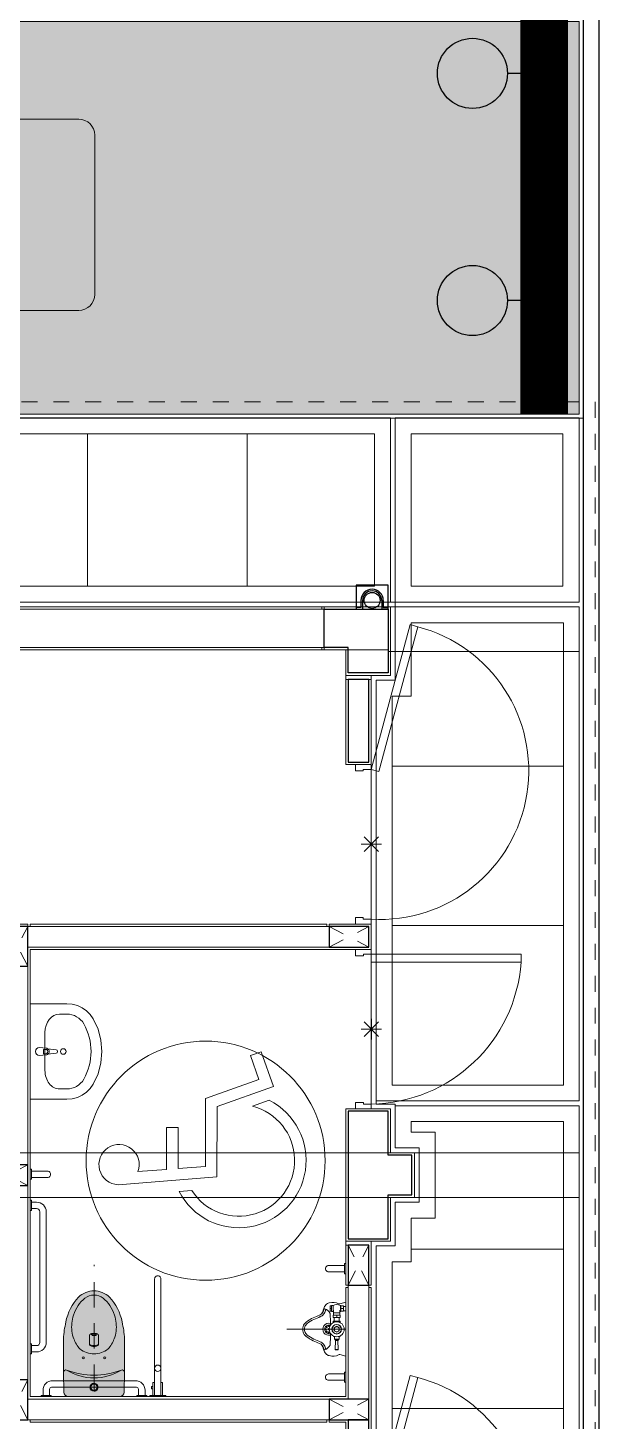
# Model space of a CAD drawing. Header units: metres. Extents: x 349703 to 349913, y 9282546 to 9282694.
# Drawn here: x 349741.42 to 349745.07, y 9282622.37 to 9282631.11 of the extents above; entities that cross this region are included whole.
import ezdxf

# ---------------------------------------------------------------- set-up
doc = ezdxf.new("R2010")
doc.units = ezdxf.units.M
doc.header["$LTSCALE"] = 0.25
doc.linetypes.add('01 nivel$0$HIDDEN2', pattern=[0.1875, 0.125, -0.0625])
doc.linetypes.add('DASHED2', pattern=[0.762, 0.635, -0.127])
for name, color, linetype, lineweight in [('0_PROYECCIONES 1', 1, 'DASHED2', 0), ('AREA-VERDE', 3, 'CONTINUOUS', 9), ('ARQ-FONDO', 253, 'CONTINUOUS', 9), ('COTAS', 94, 'CONTINUOUS', 18), ('CUNETAS-RED', 5, 'CONTINUOUS', 18), ('LLORAD-SIMB', 1, 'CONTINUOUS', 25), ('LLORAD-TRAMO', 1, 'CONTINUOUS', 70), ('TRAZO', 2, 'Continuous', 13)]:
    doc.layers.add(name, color=color, linetype=linetype, lineweight=lineweight)

# ---------------------------------------------------------------- blocks, each defined once
blk = doc.blocks.new('JUNTA 2.5CM.')
at = {"layer": 'ARQ-FONDO', "linetype": 'DASHED2', "ltscale": 0.1}
blk.add_lwpolyline([(374465.9966, 9249054.0961), (374466.0216, 9249054.0961), (374466.0216, 9249054.2561), (374465.9966, 9249054.2561)], close=True, dxfattribs=at)
blk = doc.blocks.new('SCL_COL REC_CA - SCL_COL REC_CA f_c_175kg_cm²_CN-1_0_13x0_25-4199369-2_N_T_N _0_00')
at = {"layer": 'ARQ-FONDO', "linetype": 'DASHED2', "ltscale": 0.1}
for p, q in [((0.065, -0.125), (-0.065, 0.125)), ((-0.065, -0.125), (0.065, 0.125))]:
    blk.add_line(p, q, dxfattribs=at)
at = {"layer": 'ARQ-FONDO', "lineweight": 30, "ltscale": 0.1}
blk.add_lwpolyline([(-0.065, 0.125), (-0.065, -0.125), (0.065, -0.125), (0.065, 0.125)], close=True, dxfattribs=at)
blk = doc.blocks.new('estructuras modulo baño')
at = {"layer": 'ARQ-FONDO'}
for p, q in [((374680.4222, 9249049.253), (374680.6622, 9249049.253)), ((374680.4222, 9249042.053), (374680.6622, 9249042.053))]:
    blk.add_line(p, q, dxfattribs=at)
at = {"layer": 'ARQ-FONDO', "lineweight": 30}
for points in [[(374683.5722, 9249049.403), (374684.3722, 9249049.403), (374684.3722, 9249049.653), (374684.0972, 9249049.653), (374684.0972, 9249049.803), (374683.8472, 9249049.803), (374683.8472, 9249049.653), (374683.5722, 9249049.653)], [(374680.4222, 9249049.653), (374680.8222, 9249049.653), (374680.8222, 9249049.403), (374680.6622, 9249049.403), (374680.6622, 9249049.253), (374680.4222, 9249049.253)], [(374687.5222, 9249049.653), (374687.1222, 9249049.653), (374687.1222, 9249049.403), (374687.2822, 9249049.403), (374687.2822, 9249049.253), (374687.5222, 9249049.253)], [(374680.6622, 9249045.853), (374680.4222, 9249045.853), (374680.4222, 9249045.453), (374680.6622, 9249045.453)], [(374687.5222, 9249045.853), (374687.2822, 9249045.853), (374687.2822, 9249045.453), (374687.5222, 9249045.453)], [(374680.4222, 9249041.653), (374680.8222, 9249041.653), (374680.8222, 9249041.903), (374680.6622, 9249041.903), (374680.6622, 9249042.053), (374680.4222, 9249042.053)], [(374687.5222, 9249041.653), (374687.1222, 9249041.653), (374687.1222, 9249041.903), (374687.2822, 9249041.903), (374687.2822, 9249042.053), (374687.5222, 9249042.053)], [(374683.5722, 9249041.903), (374683.5722, 9249041.653), (374683.8472, 9249041.653), (374683.8472, 9249041.503), (374684.0972, 9249041.503), (374684.0972, 9249041.653), (374684.3722, 9249041.653), (374684.3722, 9249041.903)], [(374687.0822, 9249041.773), (374687.0822, 9249041.903), (374686.5622, 9249041.903), (374686.5622, 9249041.773)]]:
    blk.add_lwpolyline(points, close=True, dxfattribs=at)
blk.add_lwpolyline([(374682.4372, 9249041.903), (374681.8522, 9249041.903), (374681.8522, 9249041.773), (374682.4372, 9249041.773), (374682.4372, 9249041.903)], dxfattribs=at)
at = {"layer": 'ARQ-FONDO'}
for p, rotation in [((374680.9872, 9249049.468), 89.99999999999991), ((374683.4072, 9249049.468), 270), ((374684.5372, 9249049.468), 270), ((374686.9572, 9249049.468), 270), ((374683.9722, 9249049.238), 180), ((374683.9722, 9249046.698), 180), ((374683.9722, 9249044.038), 180), ((374682.5622, 9249043.978), 270), ((374685.4072, 9249043.978), 270), ((374682.5022, 9249041.898), 180), ((374685.4672, 9249041.898), 180), ((374683.4072, 9249041.838), 270)]:
    blk.add_blockref('SCL_COL REC_CA - SCL_COL REC_CA f_c_175kg_cm²_CN-1_0_13x0_25-4199369-2_N_T_N _0_00', p, dxfattribs=dict(at, rotation=rotation))
blk = doc.blocks.new('PUERTA 1m A 180GRADOS')
at = {"layer": 'ARQ-FONDO', "lineweight": 0, "ltscale": 2}
for p, q in [((-64665.9919, 27125.5107), (-64665.9519, 27125.5107)), ((-64665.9919, 27125.5107), (-64665.9919, 27125.4107)), ((-64665.9519, 27125.5107), (-64665.9519, 27125.4607)), ((-64665.0319, 27125.5107), (-64664.9919, 27125.5107)), ((-64665.0319, 27125.5107), (-64665.0319, 27125.4607)), ((-64664.9919, 27125.5107), (-64664.9919, 27125.4107)), ((-64665.9619, 27125.4607), (-64665.9619, 27125.4107)), ((-64665.9519, 27125.4607), (-64665.9619, 27125.4607)), ((-64665.0219, 27125.4607), (-64665.0319, 27125.4607)), ((-64665.0219, 27125.4607), (-64665.0219, 27125.4107)), ((-64665.9619, 27125.4107), (-64666.8699, 27125.1674)), ((-64665.949, 27125.3624), (-64666.8569, 27125.1191)), ((-64665.9919, 27125.4107), (-64665.9619, 27125.4107)), ((-64665.949, 27125.3624), (-64665.9619, 27125.4107)), ((-64664.9919, 27125.4107), (-64665.0219, 27125.4107)), ((-64666.8699, 27125.1674), (-64666.8569, 27125.1191))]:
    blk.add_line(p, q, dxfattribs=at)
blk.add_arc((-64665.954, 27125.3564), 0.9336, 194.72705, 3.33058, dxfattribs=at)
blk = doc.blocks.new('URINARIO-FLUX-CADET-PL')
at = {"layer": 'ARQ-FONDO'}
for p, q in [((-0.099, 0.147), (-0.099, 0.113)), ((-0.089, 0.147), (-0.099, 0.147)), ((-0.089, 0.113), (-0.099, 0.113)), ((-0.0907, 0.13), (-0.0973, 0.13)), ((-0.089, 0.1496), (-0.089, 0.1104)), ((-0.08, 0.1496), (-0.089, 0.1496)), ((-0.0775, 0.1104), (-0.089, 0.1104)), ((-0.08, 0.1496), (-0.08, 0.1104)), ((-0.0795, 0.0885), (-0.0345, 0.0885)), ((-0.0795, 0.0735), (-0.0795, 0.0885)), ((-0.0775, 0.1202), (-0.0775, 0.1035)), ((-0.0365, 0.1035), (-0.0775, 0.1035)), ((-0.077, 0.0885), (-0.077, 0.1035)), ((0, 0.169), (-0.038, 0.159)), ((-0.037, 0.0885), (-0.037, 0.1035)), ((-0.0365, 0.1202), (-0.0365, 0.1035)), ((-0.032, 0.1104), (-0.0365, 0.1104)), ((-0.0345, 0.0735), (-0.0345, 0.0885)), ((-0.034, 0.1496), (-0.034, 0.1104)), ((-0.032, 0.1496), (-0.034, 0.1496)), ((-0.032, 0.1496), (-0.032, 0.1104)), ((-0.015, 0.147), (-0.032, 0.147)), ((-0.015, 0.113), (-0.032, 0.113)), ((-0.0167, 0.13), (-0.0303, 0.13)), ((-0.015, 0.147), (-0.015, 0.113)), ((0, 0.1435), (-0.015, 0.1435)), ((0, 0.1165), (-0.015, 0.1165)), ((0, 0.169), (0, -0.169)), ((0, 0), (-0.3703, 0)), ((-0.0795, 0.0735), (-0.0345, 0.0735)), ((-0.079, 0.0505), (-0.079, 0.0414)), ((-0.035, 0.0505), (-0.079, 0.0505)), ((-0.0725, 0.0505), (-0.0725, 0.0735)), ((-0.057, 0.0757), (-0.057, 0.0863)), ((-0.0415, 0.0505), (-0.0415, 0.0735)), ((-0.035, 0.0505), (-0.035, 0.0414)), ((-0.078, -0.042), (-0.078, -0.0455)), ((-0.0684, -0.0455), (-0.078, -0.0455)), ((-0.072, -0.0455), (-0.072, -0.063)), ((-0.072, -0.063), (-0.0695, -0.0655)), ((-0.072, -0.063), (-0.042, -0.063)), ((-0.0695, -0.0655), (-0.0445, -0.0655)), ((-0.0659, -0.1265), (-0.064, -0.0695)), ((-0.05, -0.0695), (-0.064, -0.0695)), ((-0.0481, -0.1265), (-0.05, -0.0695)), ((-0.0456, -0.0455), (-0.036, -0.0455)), ((-0.042, -0.063), (-0.0445, -0.0655)), ((-0.042, -0.0455), (-0.042, -0.063)), ((-0.036, -0.042), (-0.036, -0.0455)), ((-0.0659, -0.1265), (-0.0639, -0.1285)), ((-0.0481, -0.1265), (-0.0659, -0.1265)), ((-0.0501, -0.1285), (-0.0639, -0.1285)), ((-0.0481, -0.1265), (-0.0501, -0.1285)), ((0, -0.169), (-0.038, -0.159))]:
    blk.add_line(p, q, dxfattribs=at)
blk.add_lwpolyline([(-0.041, -0.0092), (-0.057, -0.0185), (-0.073, -0.0092), (-0.073, 0.0092), (-0.057, 0.0185), (-0.041, 0.0092)], close=True, dxfattribs=at)
for centre, radius in [((-0.127, 0), 0.0045), ((-0.1208, 0.0148), 0.0045), ((-0.106, 0.021), 0.0045), ((-0.057, 0), 0.0469), ((-0.057, 0), 0.03), ((-0.057, 0), 0.029), ((-0.057, 0), 0.016), ((-0.1208, -0.0148), 0.0045), ((-0.106, -0.021), 0.0045)]:
    blk.add_circle(centre, radius, dxfattribs=at)
for centre, radius, start, end in [((-0.3493, 0.4586), 0.413, 290.60016, 296.50436), ((-0.1769, 0.1239), 0.0369, 288.82805, 321.60713), ((-0.1769, 0.1239), 0.0479, 288.82805, 321.60713), ((-0.1704, 0.1112), 0.0229, 310.30956, 330.63332), ((-0.2086, 0.1382), 0.0696, 326.70076, 344.84375), ((-0.1833, 0.1311), 0.0464, 319.48247, 347.38743), ((-0.0445, 0.0952), 0.1001, 152.10911, 165.64146), ((-0.1833, 0.1311), 0.0574, 319.48247, 347.38743), ((-0.1136, 0.1155), 0.025, 150.63933, 167.38743), ((-0.1328, 0.1263), 0.003, 68.28304, 150.63933), ((-0.0953, 0.1248), 0.0414, 137.07632, 155.50345), ((-0.156, 0.0681), 0.0657, 28.07725, 68.28304), ((-0.1136, 0.1155), 0.014, 150.63933, 167.38743), ((-0.1222, 0.1198), 0.00444, 84.88459, 143.79775), ((-0.0966, 0.1274), 0.0388, 100.25279, 138.50259), ((-0.0809, 0.0947), 0.0744, 61.40084, 107.66941), ((-0.0767, 0.1385), 0.0223, 157.58788, 202.41212), ((-0.0767, 0.1215), 0.0223, 157.58788, 202.41212), ((-2.5473, 0), 2.4513, 0.60481, 2.31467), ((-0.1113, 0.1385), 0.0223, 337.58788, 22.41212), ((-0.1113, 0.1215), 0.0223, 337.58788, 22.41212), ((-0.057, 0.1031), 0.0519, 63.71578, 116.28422), ((-0.0682, 0.059), 0.0295, 67.58788, 112.41212), ((-0.0457, 0.059), 0.0295, 67.58788, 112.41212), ((-0.0406, 0.1687), 0.01, 241.40084, 284.67639), ((-0.0097, 0.1385), 0.0223, 157.58788, 202.41212), ((-0.0097, 0.1215), 0.0223, 157.58788, 202.41212), ((-0.0373, 0.1385), 0.0223, 337.58788, 22.41212), ((-0.0373, 0.1215), 0.0223, 337.58788, 22.41212), ((-0.1898, 0.0002), 0.0802, 167.17802, 193.14395), ((-0.2066, -0.005), 0.0655, 130.88411, 159.41181), ((-0.188, 0), 0.071, 167.93953, 192.06047), ((-0.2066, -0.005), 0.0545, 130.88411, 158.62076), ((-0.1349, -0.0939), 0.1798, 112.61017, 129.62851), ((-0.1349, -0.0939), 0.1688, 112.61017, 129.62851), ((-0.3493, 0.4586), 0.424, 290.60016, 296.50436), ((-0.106, 0), 0.038, 75.17225, 284.82775), ((-0.106, 0), 0.027, 68.55555, 291.44445), ((-0.106, 0), 0.0045, 60.06178, 299.93822), ((-0.0682, 0.103), 0.0295, 247.58788, 292.41212), ((-0.0619, 0.0203), 0.0304, 97.81293, 124.26209), ((-0.0457, 0.103), 0.0295, 247.58788, 292.41212), ((-0.0521, 0.0203), 0.0304, 55.73791, 82.18707), ((-0.2076, 0.0042), 0.0643, 200.23699, 229.25837), ((-0.2066, 0.005), 0.0545, 201.37924, 229.11589), ((-0.1349, 0.0939), 0.1798, 230.37149, 247.38983), ((-0.1349, 0.0939), 0.1688, 230.37149, 247.38983), ((-0.3493, -0.4586), 0.413, 63.49564, 69.39984), ((-0.3493, -0.4586), 0.424, 63.49564, 69.39984), ((-0.1769, -0.1239), 0.0479, 38.39287, 71.17195), ((-2.5473, 0), 2.4513, 357.68533, 359.39519), ((-0.0675, -0.018), 0.0275, 247.58788, 267.88583), ((-0.0592, -0.0637), 0.00754, 193.7683, 230.24247), ((-0.0548, -0.0637), 0.00754, 309.75753, 346.2317), ((-0.0465, -0.018), 0.0275, 272.11417, 292.41212), ((-0.1769, -0.1239), 0.0369, 38.39287, 71.17195), ((-0.1704, -0.1112), 0.0229, 29.36668, 49.69044), ((-0.2086, -0.1382), 0.0696, 15.15625, 33.29924), ((-0.1833, -0.1311), 0.0464, 12.61257, 40.51753), ((-0.0445, -0.0952), 0.1001, 194.35854, 207.89089), ((-0.1833, -0.1311), 0.0574, 12.61257, 40.51753), ((-0.1136, -0.1155), 0.025, 192.61257, 209.36067), ((-0.1328, -0.1263), 0.003, 209.36067, 291.71696), ((-0.0953, -0.1248), 0.0414, 204.49655, 222.92368), ((-0.156, -0.0681), 0.0657, 291.71696, 331.92275), ((-0.1136, -0.1155), 0.014, 192.61257, 209.36067), ((-0.1222, -0.1198), 0.00444, 216.20225, 275.11541), ((-0.0966, -0.1274), 0.0388, 221.49741, 259.74721), ((-0.0809, -0.0947), 0.0744, 252.33059, 298.59916), ((-0.0406, -0.1687), 0.01, 75.32361, 118.59916)]:
    blk.add_arc(centre, radius, start, end, dxfattribs=at)
blk = doc.blocks.new('Símbolo Minusválidos 22')
at = {"layer": 'ARQ-FONDO', "linetype": 'Continuous'}
for p, q in [((0.4662, 1.2793), (0.5159, 0.6597)), ((0.563, 0.9758), (0.5486, 1.1553)), ((0.8253, 0.9758), (0.563, 0.9758)), ((0.8253, 0.9036), (0.8253, 0.9758)), ((0.4308, 0.8174), (0.4244, 0.8971)), ((0.5825, 0.7319), (0.5688, 0.9036)), ((0.5688, 0.9036), (0.8253, 0.9036)), ((1.0083, 0.7319), (0.5825, 0.7319)), ((1.128, 0.3975), (1.0083, 0.7319)), ((0.5159, 0.6597), (0.9574, 0.6597)), ((0.9574, 0.6597), (1.0843, 0.3051)), ((0.9977, 0.3329), (0.9601, 0.438)), ((1.2782, 0.4512), (1.128, 0.3975)), ((1.3025, 0.3832), (1.2782, 0.4512)), ((1.0843, 0.3051), (1.3025, 0.3832))]:
    blk.add_line(p, q, dxfattribs=at)
for centre, radius, start, end in [((0.5924, 1.2737), 0.1263, 249.72296, 177.45943), ((0.6201, 0.5226), 0.4226, 117.58778, 333.32874), ((0.6201, 0.5226), 0.3503, 122.7065, 346.03158)]:
    blk.add_arc(centre, radius, start, end, dxfattribs=at)
blk = doc.blocks.new('Lavabo 22')
at = {"layer": 'ARQ-FONDO', "linetype": 'Continuous'}
for p, q in [((-0.3, 0), (-0.3, -0.2291)), ((0.3, 0), (-0.3, 0)), ((0.3, -0.2291), (0.3, 0)), ((-0.025, -0.0573), (-0.021, -0.0993)), ((-0.0136, -0.0971), (-0.0136, -0.0822)), ((-0.0136, -0.0822), (0.0136, -0.0822)), ((0.0136, -0.0822), (0.0136, -0.0971)), ((0.021, -0.0993), (0.025, -0.0573)), ((0.1188, -0.0923), (-0.1188, -0.0923)), ((-0.0177, -0.1088), (-0.0111, -0.1617)), ((0.0111, -0.1617), (0.0177, -0.1088)), ((-0.3, -0.2291), (-0.2971, -0.2628)), ((-0.2348, -0.1833), (-0.2348, -0.2291)), ((0.2348, -0.1833), (0.2348, -0.2291)), ((0.2971, -0.2628), (0.3, -0.2291)), ((-0.2971, -0.2628), (-0.2885, -0.2955)), ((-0.2885, -0.2955), (-0.2745, -0.326)), ((-0.2745, -0.326), (-0.2555, -0.3534)), ((0.2555, -0.3534), (0.2745, -0.326)), ((0.2745, -0.326), (0.2885, -0.2955)), ((0.2885, -0.2955), (0.2971, -0.2628)), ((-0.2555, -0.3534), (-0.2322, -0.3769)), ((-0.2322, -0.3769), (-0.2052, -0.3956)), ((-0.2052, -0.3956), (-0.14, -0.4255)), ((-0.14, -0.4255), (-0.071, -0.4438)), ((0.071, -0.4438), (0.14, -0.4255)), ((0.14, -0.4255), (0.2052, -0.3956)), ((0.2052, -0.3956), (0.2322, -0.3769)), ((0.2322, -0.3769), (0.2555, -0.3534)), ((-0.071, -0.4438), (0, -0.45)), ((0, -0.45), (0.071, -0.4438))]:
    blk.add_line(p, q, dxfattribs=at)
blk.add_circle((0, -0.2071), 0.0175, dxfattribs=at)
for centre, radius, start, end in [((0, -0.0573), 0.025, 0, 180), ((0, -0.0974), 0.0211, 185.16961, 212.77103), ((0, -0.0974), 0.0211, 212.77103, 327.22897), ((0, -0.0971), 0.0136, 180, 0), ((0, -0.1603), 0.0112, 187.13892, 352.86108), ((0, -0.0974), 0.0211, 327.22897, 354.83039)]:
    blk.add_arc(centre, radius, start, end, dxfattribs=at)
for centre, major_axis, ratio, start_param, end_param in [((-0.1187, -0.1833), (0.1161, 0), 0.783646, 1.570796, 3.141593), ((0.1187, -0.1833), (0.1161, 0), 0.783646, 0, 1.570796), ((-0.1189, -0.2291), (0, 0.1212), 0.956522, 1.570796, 2.644618), ((0.1189, -0.2291), (0, 0.1212), 0.956522, 3.638567, 4.712389), ((0, 0), (0, 0.3818), 0.956522, 2.644618, 3.638567)]:
    blk.add_ellipse(centre, major_axis=major_axis, ratio=ratio, start_param=start_param, end_param=end_param, dxfattribs=at)
blk = doc.blocks.new('apart.sant')
at = {"layer": 'ARQ-FONDO', "linetype": 'Continuous'}
blk.add_lwpolyline([(332673.2479, 9290549.4632), (332673.3479, 9290549.4632), (332673.3479, 9290549.4232), (332673.2479, 9290549.4232)], dxfattribs=at)
at = {"layer": 'ARQ-FONDO'}
blk.add_lwpolyline([(332673.3479, 9290549.4115), (332673.3479, 9290549.4748), (332673.3558, 9290549.4748), (332673.3558, 9290549.4115)], close=True, dxfattribs=at)
at = {"layer": 'ARQ-FONDO', "linetype": 'Continuous'}
blk.add_arc((332673.248, 9290549.4432), 0.02, 89.84841, 269.84897, dxfattribs=at)
blk = doc.blocks.new('*U276')
at = {"true_color": 0xffffff}
h = blk.add_hatch(color=7, dxfattribs=at)
h.dxf.hatch_style = 1
edge = h.paths.add_edge_path()
edge.add_line((133.2233, 37.6091), (133.2214, 37.7343))
edge.add_line((133.2214, 37.7343), (133.2215, 37.9453))
edge.add_arc((133.9029, 37.8976), 0.683, 167.18151, 175.99649, ccw=False)
edge.add_arc((133.5434, 37.991), 0.312, 136.52707, 169.2622, ccw=False)
edge.add_arc((133.4132, 38.105), 0.1393, 89.90441, 133.68991, ccw=False)
edge.add_arc((133.4137, 38.105), 0.1393, 46.31009, 90.09559, ccw=False)
edge.add_arc((133.2835, 37.991), 0.312, 10.7378, 43.47293, ccw=False)
edge.add_arc((132.924, 37.8976), 0.683, 4.00351, 12.81849, ccw=False)
edge.add_line((133.6053, 37.9453), (133.6055, 37.7343))
edge.add_line((133.6055, 37.7343), (133.6035, 37.6099))
edge.add_arc((133.5746, 37.61), 0.0289, 270, 359.88355, ccw=False)
edge.add_line((133.5746, 37.5811), (133.4134, 37.5811))
edge.add_line((133.4134, 37.5811), (133.2522, 37.5811))
edge.add_arc((133.2522, 37.61), 0.0289, 181.68527, 270, ccw=False)
for points in [[(133.2233, 37.6091), (133.2214, 37.7343), (133.2215, 37.9453, -0.038482), (133.2369, 38.0492, -0.143813), (133.317, 38.2057, -0.193409), (133.4134, 38.2442, -0.193409), (133.5099, 38.2057, -0.143813), (133.59, 38.0492, -0.038482), (133.6053, 37.9453), (133.6055, 37.7343), (133.6035, 37.6099, -0.413618), (133.5746, 37.5811), (133.4134, 37.5811), (133.2522, 37.5811, -0.405625)], [(133.5419, 38.0919, -0.103864), (133.5524, 37.9919, -0.059531), (133.5399, 37.9429, -0.099764), (133.5019, 37.8801, -0.09918), (133.4604, 37.8574, -0.090303), (133.4134, 37.8497, -0.090303), (133.3664, 37.8574, -0.09918), (133.325, 37.8801, -0.099764), (133.287, 37.9429, -0.059531), (133.2745, 37.9919, -0.103864), (133.2849, 38.0919, -0.069934), (133.3144, 38.1528, -0.100426), (133.3568, 38.1978, -0.175825), (133.4134, 38.2177, -0.175825), (133.47, 38.1978, -0.100426), (133.5125, 38.1528, -0.069934)], [(133.4387, 37.9706, -0.173344), (133.4426, 37.9601), (133.4426, 37.9135, -0.177874), (133.4387, 37.9027, -0.177678), (133.4289, 37.8968, -0.054259), (133.4134, 37.8954, -0.054259), (133.398, 37.8968, -0.177678), (133.3881, 37.9027, -0.173539), (133.3843, 37.9132), (133.3843, 37.9598, -0.177816), (133.3881, 37.9706, -0.179166), (133.398, 37.9765, -0.054663), (133.4134, 37.9779, -0.054663), (133.4289, 37.9765, -0.179166)], [(133.428, 37.9674, -0.095264), (133.4221, 37.9654, -0.042213), (133.4134, 37.9648, -0.042123), (133.4048, 37.9654, -0.095264), (133.3989, 37.9674, -0.724467), (133.399, 37.9707, -0.080414), (133.4054, 37.9727, -0.039436), (133.4134, 37.9733, -0.039436), (133.4215, 37.9727, -0.080414), (133.4278, 37.9707, -0.724467)], [(133.4289, 37.8968, 0.177678), (133.4387, 37.9027, 0.177874), (133.4426, 37.9135), (133.4426, 37.9167, -0.15656), (133.4396, 37.9086, -0.170925), (133.4319, 37.9034, -0.071124), (133.4134, 37.9012, -0.071124), (133.395, 37.9034, -0.170925), (133.3873, 37.9086, -0.15656), (133.3843, 37.9167), (133.3843, 37.9132, 0.173539), (133.3881, 37.9027, 0.177678), (133.398, 37.8968, 0.054259), (133.4134, 37.8954, 0.054259)], [(133.3461, 37.8176, -1), (133.3461, 37.8309, -1)], [(133.4808, 37.8176, -1), (133.4808, 37.8309, -1)], [(133.4134, 37.6148, -1), (133.4134, 37.6648, -1)], [(133.4134, 37.6198, -1), (133.4134, 37.6598, -1)]]:
    blk.add_lwpolyline(points, format="xyb", close=True)
for points in [[(133.6055, 37.7343), (133.6055, 37.7339, 0.493806), (133.5856, 37.7474, -0.284842), (133.2412, 37.7474, 0.49201), (133.2214, 37.734)], [(133.2412, 37.7474, 0.182013), (133.5856, 37.7474)]]:
    blk.add_lwpolyline(points, format="xyb")
at = {"layer": '0_PROYECCIONES 1'}
blk.add_line((133.4134, 37.6235), (133.4134, 38.4074), dxfattribs=at)
blk = doc.blocks.new('BARRA DISC 2')
at = {"layer": 'ARQ-FONDO'}
blk.add_lwpolyline([(0.86, 0.1), (0.04, 0.1, 0.414214), (-0.02, 0.04), (-0.02, 0.0079), (0.02, 0.0079), (0.02, 0.04, -0.414214), (0.04, 0.06), (0.86, 0.06, -0.414214), (0.88, 0.04), (0.88, 0.0079), (0.92, 0.0079), (0.92, 0.04, 0.414214)], format="xyb", close=True, dxfattribs=at)
for points in [[(-0.0317, 0.0079), (0.0317, 0.0079), (0.0317, 0), (-0.0317, 0)], [(0.8683, 0.0079), (0.9317, 0.0079), (0.9317, 0), (0.8683, 0)]]:
    blk.add_lwpolyline(points, close=True, dxfattribs=at)
blk = doc.blocks.new('BARRA PLEGABLE')
at = {"layer": 'ARQ-FONDO'}
for points in [[(0.0079, 0.05), (0.0079, -0.05), (0, -0.05), (0, 0.05)], [(0.0079, 0.03), (0.0879, 0.03), (0.0879, 0.02), (0.0079, 0.02)], [(0.0493, 0.0387), (0.0632, 0.0387), (0.0632, 0.03), (0.0493, 0.03)], [(0.0879, -0.03), (0.0079, -0.03), (0.0079, -0.02), (0.0879, -0.02)]]:
    blk.add_lwpolyline(points, close=True, dxfattribs=at)
blk.add_lwpolyline([(0.0079, -0.02), (0.7379, -0.02, 1), (0.7379, 0.02), (0.0079, 0.02)], format="xyb", close=True, dxfattribs=at)
blk.add_circle((0.1779, 0), 0.02, dxfattribs=at)
blk = doc.blocks.new('BARRA DISC 60')
at = {"layer": 'ARQ-FONDO'}
blk.add_lwpolyline([(0.56, 0.1), (0.04, 0.1, 0.414214), (-0.02, 0.04), (-0.02, 0.0079), (0.02, 0.0079), (0.02, 0.04, -0.414214), (0.04, 0.06), (0.56, 0.06, -0.414214), (0.58, 0.04), (0.58, 0.0079), (0.62, 0.0079), (0.62, 0.04, 0.414214)], format="xyb", close=True, dxfattribs=at)
for points in [[(-0.0317, 0.0079), (0.0317, 0.0079), (0.0317, 0), (-0.0317, 0)], [(0.5683, 0.0079), (0.6317, 0.0079), (0.6317, 0), (0.5683, 0)]]:
    blk.add_lwpolyline(points, close=True, dxfattribs=at)
blk = doc.blocks.new('BAÑO.SIC')
at = {"layer": 'ARQ-FONDO'}
blk.add_lwpolyline([(318725.2995, 9215581.6956), (318725.2995, 9215582.5456), (318724.0678, 9215582.5456)], dxfattribs=at)
for name, p, rotation in [('BARRA DISC 2', (318724.9995, 9215582.5456), 180), ('*U276', (318762.8805, 9215448.7322), 90)]:
    blk.add_blockref(name, p, dxfattribs=dict(at, rotation=rotation))
at = {"layer": 'ARQ-FONDO', "xscale": -1, "rotation": 90.00000000000007}
blk.add_blockref('BARRA DISC 60', (318725.2995, 9215582.4456), dxfattribs=at)
at = {"layer": 'ARQ-FONDO', "xscale": -1}
blk.add_blockref('BARRA PLEGABLE', (318725.2995, 9215581.7456), dxfattribs=at)
blk = doc.blocks.new('CAMBIO DE PISO')
at = {"layer": 'ARQ-FONDO'}
for p, q in [((-99.42, 41.688), (-99.054, 41.322)), ((-99.42, 41.322), (-99.054, 41.688)), ((-99.237, 41.764), (-99.237, 41.247)), ((-99.495, 41.505), (-98.978, 41.505))]:
    blk.add_line(p, q, dxfattribs=at)
blk = doc.blocks.new('puerta 90° 1metro')
at = {"layer": 'ARQ-FONDO', "ltscale": 0.025}
for p, q in [((374683.2421, 9249035.415), (374683.2021, 9249035.415)), ((374683.2021, 9249035.415), (374683.2021, 9249035.315)), ((374683.2321, 9249035.365), (374683.2321, 9249035.315)), ((374683.2421, 9249035.415), (374683.2421, 9249035.365)), ((374684.2021, 9249035.415), (374684.1621, 9249035.415)), ((374684.1621, 9249035.415), (374684.1621, 9249035.365)), ((374684.1621, 9249035.365), (374684.1721, 9249035.365)), ((374684.1721, 9249035.365), (374684.1721, 9249035.315)), ((374684.1221, 9249035.315), (374684.1221, 9249034.375)), ((374684.1221, 9249035.315), (374684.1721, 9249035.315)), ((374684.1721, 9249035.315), (374684.1721, 9249034.375)), ((374684.2021, 9249035.315), (374684.1721, 9249035.315)), ((374684.1721, 9249034.375), (374684.1221, 9249034.375))]:
    blk.add_line(p, q, dxfattribs=at)
at = {"layer": 'ARQ-FONDO'}
for p, q in [((374683.2321, 9249035.365), (374683.2421, 9249035.365)), ((374684.2021, 9249035.415), (374684.2021, 9249035.315)), ((374683.2021, 9249035.315), (374683.2321, 9249035.315))]:
    blk.add_line(p, q, dxfattribs=at)
blk.add_arc((374684.1899, 9249035.3305), 0.9579, 180.92477, 265.94493, dxfattribs=at)
blk = doc.blocks.new('VEREDA BALÑO PUBLICO')
at = {"layer": 'ARQ-FONDO', "linetype": '01 nivel$0$HIDDEN2'}
blk.add_lwpolyline([(350159.1658, 9282605.3171), (350168.8658, 9282605.3171), (350168.8658, 9282594.7171), (350159.1658, 9282594.7171)], close=True, dxfattribs=at)
at = {"layer": 'ARQ-FONDO'}
for points in [[(350168.7658, 9282600.0021), (350168.7658, 9282596.0021), (350167.6108, 9282596.0021), (350167.6108, 9282600.0021), (350168.7658, 9282600.0021)], [(350160.4508, 9282594.8171), (350164.4508, 9282594.8171), (350164.4508, 9282595.9721), (350164.1858, 9282595.9721), (350164.1858, 9282595.8221), (350163.8458, 9282595.8221), (350163.8458, 9282595.9721), (350163.5708, 9282595.9721), (350163.5708, 9282596.0921), (350160.9108, 9282596.0921), (350160.9108, 9282595.9721), (350160.4508, 9282595.9721), (350160.4508, 9282594.8171)], [(350164.4808, 9282596.0921), (350167.1208, 9282596.0921), (350167.1208, 9282595.9721), (350167.5808, 9282595.9721), (350167.5808, 9282594.8171), (350164.4808, 9282594.8171), (350164.4808, 9282596.0921)], [(350168.7658, 9282595.9721), (350168.7658, 9282594.8171), (350167.6108, 9282594.8171), (350167.6108, 9282595.9721), (350168.7658, 9282595.9721)]]:
    blk.add_lwpolyline(points, dxfattribs=at)
at = {"layer": 'ARQ-FONDO', "flags": 128}
for points in [[(350168.6658, 9282599.9021), (350168.6658, 9282596.1021), (350167.7108, 9282596.1021), (350167.7108, 9282599.9021)], [(350160.5508, 9282594.9171), (350164.3508, 9282594.9171), (350164.3508, 9282595.8721), (350164.2858, 9282595.8721), (350164.2858, 9282595.7221), (350163.7458, 9282595.7221), (350163.7458, 9282595.8721), (350163.4708, 9282595.8721), (350163.4708, 9282595.9921), (350161.0108, 9282595.9921), (350161.0108, 9282595.8721), (350160.5508, 9282595.8721)], [(350164.5808, 9282595.9921), (350167.0208, 9282595.9921), (350167.0208, 9282595.8721), (350167.4808, 9282595.8721), (350167.4808, 9282594.9171), (350164.5808, 9282594.9171)], [(350168.6658, 9282595.8721), (350168.6658, 9282594.9212), (350167.7108, 9282594.9212), (350167.7108, 9282595.8721)]]:
    blk.add_lwpolyline(points, close=True, dxfattribs=at)
for points in [[(350168.6658, 9282597.9021), (350167.7108, 9282597.9021)], [(350168.6658, 9282596.9021), (350167.7108, 9282596.9021)], [(350162.5508, 9282595.9921), (350162.5508, 9282594.9171)], [(350165.5808, 9282595.9921), (350165.5808, 9282594.9171)], [(350166.5808, 9282595.9921), (350166.5808, 9282594.9171)], [(350163.5508, 9282595.8721), (350163.5508, 9282594.9171)]]:
    blk.add_lwpolyline(points, dxfattribs=at)
blk = doc.blocks.new('DQWJNDQW')
at = {"layer": 'ARQ-FONDO', "lineweight": 0}
for p, q in [((350167.3258, 9282599.8171), (350167.3258, 9282596.4171)), ((350167.5658, 9282596.4171), (350167.5658, 9282599.8171)), ((350165.5908, 9282598.2771), (350165.5908, 9282598.4221)), ((350162.4808, 9282598.2771), (350162.4808, 9282596.3871)), ((350162.6108, 9282596.3871), (350162.6108, 9282598.2771)), ((350162.6258, 9282596.2821), (350162.6258, 9282598.2621)), ((350162.6258, 9282598.2621), (350165.4308, 9282598.2621)), ((350162.7308, 9282598.2771), (350163.9508, 9282598.2771)), ((350164.0808, 9282598.2771), (350165.3258, 9282598.2771)), ((350165.4308, 9282598.2621), (350165.4308, 9282596.1221)), ((350165.4458, 9282598.2771), (350165.4458, 9282596.3871)), ((350165.5758, 9282596.3871), (350165.5758, 9282598.2771)), ((350165.5758, 9282598.2771), (350165.5908, 9282598.2771)), ((350165.5758, 9282598.2621), (350165.5908, 9282598.2621)), ((350165.5908, 9282596.4021), (350165.5908, 9282598.2621)), ((350165.5758, 9282596.4021), (350165.5908, 9282596.4021)), ((350165.5758, 9282596.3871), (350165.5908, 9282596.3871)), ((350165.5908, 9282596.1221), (350165.5908, 9282596.3871)), ((350167.5658, 9282596.4171), (350167.3258, 9282596.4171)), ((350163.3258, 9282596.2671), (350162.6108, 9282596.2671)), ((350162.6108, 9282596.1371), (350163.3258, 9282596.1371)), ((350165.4008, 9282596.1221), (350164.4608, 9282596.1221)), ((350165.4308, 9282596.1221), (350165.5908, 9282596.1221)), ((350165.6208, 9282596.1221), (350166.5608, 9282596.1221))]:
    blk.add_line(p, q, dxfattribs=at)
at = {"layer": 'ARQ-FONDO', "lineweight": 0, "ltscale": 2}
blk.add_lwpolyline([(350163.8758, 9282594.8171), (350164.1558, 9282594.8171), (350164.1558, 9282605.1021), (350163.8758, 9282605.1021)], close=True, dxfattribs=at)
blk.add_lwpolyline([(350167.3008, 9282604.0171), (350167.3008, 9282605.1021), (350167.5808, 9282605.1021), (350167.5808, 9282594.8171), (350167.3008, 9282594.8171), (350167.3008, 9282596.0171), (350167.3108, 9282596.0171), (350167.3108, 9282604.0171), (350167.3008, 9282604.0171)], dxfattribs=at)
at = {"layer": 'ARQ-FONDO'}
blk.add_lwpolyline([(350160.9108, 9282603.9421), (350163.5708, 9282603.9421), (350163.5708, 9282604.0621), (350163.8458, 9282604.0621), (350163.8458, 9282604.2121), (350164.1858, 9282604.2121), (350164.1858, 9282604.0621), (350164.4608, 9282604.0621), (350164.4608, 9282603.9421), (350167.1208, 9282603.9421), (350167.1208, 9282604.0621), (350167.6108, 9282604.0621), (350167.6108, 9282595.9721), (350167.1208, 9282595.9721), (350167.1208, 9282596.0921), (350164.4608, 9282596.0921), (350164.4608, 9282595.9721), (350164.1858, 9282595.9721), (350164.1858, 9282595.8221), (350163.8458, 9282595.8221), (350163.8458, 9282595.9721), (350163.5708, 9282595.9721), (350163.5708, 9282596.0921), (350160.9108, 9282596.0921)], dxfattribs=at)
at = {"layer": 'ARQ-FONDO', "lineweight": 0}
for points in [[(350167.3258, 9282599.8021), (350167.3108, 9282599.8021), (350167.3108, 9282596.4321), (350167.3258, 9282596.4321)], [(350167.5658, 9282596.4321), (350167.5808, 9282596.4321), (350167.5808, 9282599.8021), (350167.5658, 9282599.8021)], [(350162.4808, 9282598.2621), (350162.4658, 9282598.2621), (350162.4658, 9282596.4021), (350162.4808, 9282596.4021)], [(350162.4808, 9282596.3871), (350162.4658, 9282596.3871), (350162.4658, 9282596.2821), (350161.8808, 9282596.2821), (350161.8808, 9282596.1221), (350163.3108, 9282596.1221), (350163.3108, 9282596.1371)], [(350162.6258, 9282596.2821), (350163.3108, 9282596.2821), (350163.3108, 9282596.2671)], [(350163.5758, 9282596.2821), (350163.3258, 9282596.2821), (350163.3258, 9282596.1221), (350163.5758, 9282596.1221)]]:
    blk.add_lwpolyline(points, dxfattribs=at)
for points in [[(350167.5808, 9282596.0021), (350167.1508, 9282596.0021), (350167.1508, 9282596.2821), (350167.3108, 9282596.2821), (350167.3108, 9282596.4171), (350167.5808, 9282596.4171)], [(350163.6008, 9282596.2821), (350163.6008, 9282596.0021), (350163.8758, 9282596.0021), (350163.8758, 9282595.8521), (350164.1558, 9282595.8521), (350164.1558, 9282596.0021), (350164.4308, 9282596.0021), (350164.4308, 9282596.2821)], [(350167.1258, 9282596.1221), (350167.1258, 9282596.2821), (350166.5908, 9282596.2821), (350166.5908, 9282596.1221)]]:
    blk.add_lwpolyline(points, close=True, dxfattribs=at)
blk.add_circle((350164.1058, 9282597.1618), 0.75, dxfattribs=at)
at = {"layer": 'ARQ-FONDO'}
blk.add_blockref('VEREDA BALÑO PUBLICO', (0, 0), dxfattribs=at)
at = {"layer": 'ARQ-FONDO', "lineweight": 0}
for name, p in [('estructuras modulo baño', (-24519.9564, 33554.3641)), ('JUNTA 2.5CM.', (-24302.4208, 33542.026)), ('JUNTA 2.5CM.', (-24298.8708, 33542.026)), ('puerta 90° 1metro', (-24518.7713, 33560.8071))]:
    blk.add_blockref(name, p, dxfattribs=at)
at = {"layer": 'ARQ-FONDO', "lineweight": 0, "xscale": -1, "rotation": 359.999920700898}
for name, p in [('BAÑO.SIC', (668875.1707, 67015.2754)), ('PUERTA 1m A 180GRADOS', (285495.8514, 9255470.801)), ('PUERTA 1m A 180GRADOS', (285500.5614, 9255470.801))]:
    blk.add_blockref(name, p, dxfattribs=at)
at = {"layer": 'ARQ-FONDO', "linetype": 'Continuous', "lineweight": 0}
for p, rotation in [((9640713.0036, 8949912.0479), 89.99992070089802), ((-8940385.5544, 9615282.4964), 269.999920700898)]:
    blk.add_blockref('apart.sant', p, dxfattribs=dict(at, rotation=rotation))
at = {"layer": 'ARQ-FONDO', "lineweight": 0}
for name, p, rotation in [('Lavabo 22', (350164.7909, 9282598.2621), 359.9992960592288), ('Símbolo Minusválidos 22', (350163.4865, 9282596.4323), 359.8891154735608)]:
    blk.add_blockref(name, p, dxfattribs=dict(at, rotation=rotation))
at = {"layer": 'ARQ-FONDO', "linetype": 'ByBlock', "lineweight": 0, "rotation": 270.0005460485848}
blk.add_blockref('URINARIO-FLUX-CADET-PL', (350163.0484, 9282596.2821), dxfattribs=at)
at = {"layer": 'ARQ-FONDO', "linetype": 'Continuous', "lineweight": 0, "xscale": -1, "rotation": 89.99992070089792}
blk.add_blockref('apart.sant', (9640712.6519, 9615256.7796), dxfattribs=at)
at = {"layer": 'ARQ-FONDO', "lineweight": 0, "xscale": 0.2500000000000008, "yscale": 0.2500000000000008, "zscale": 0.2500000000000008, "rotation": 90}
for p in [(350175.3072, 9282620.9312), (350176.4672, 9282620.9313)]:
    blk.add_blockref('CAMBIO DE PISO', p, dxfattribs=at)
blk = doc.blocks.new('*U947')
at = {"layer": 'cotas', "true_color": 0x000000}
h = blk.add_hatch(color=18, dxfattribs=at)
h.dxf.hatch_style = 1
edge = h.paths.add_edge_path()
edge.add_arc((2841.4206, 1652.8066), 0.1, 0, 360)
at = {"layer": 'TRAZO', "color": 18, "true_color": 0x000000}
for p, q in [((2841.4206, 1652.7066), (2841.4206, 1649.9329)), ((2840.653, 1649.9329), (2845.1257, 1649.9329)), ((2840.553, 1648.8329), (2840.553, 1649.8329)), ((2845.2257, 1649.8329), (2845.2257, 1648.8329)), ((2840.653, 1648.7329), (2845.1257, 1648.7329))]:
    blk.add_line(p, q, dxfattribs=at)
blk.add_circle((2841.4206, 1652.8066), 0.1, dxfattribs=at)
for centre, start, end in [((2840.653, 1649.8329), 90, 180), ((2845.1257, 1649.8329), 0, 90), ((2840.653, 1648.8329), 180, 270), ((2845.1257, 1648.8329), 270, 0)]:
    blk.add_arc(centre, 0.1, start, end, dxfattribs=at)
blk = doc.blocks.new('montante')
at = {"layer": 'ARQ-FONDO', "lineweight": 30}
for p, q in [((0.0455, 0.07), (0.0455, 0.095)), ((0, 0.07), (0.0455, 0.07)), ((0, 0.06), (0.0555, 0.06)), ((0, -0.06), (0.0555, -0.06)), ((0, -0.07), (0.0455, -0.07)), ((0.0455, -0.07), (0.0455, -0.095))]:
    blk.add_line(p, q, dxfattribs=at)
blk.add_lwpolyline([(-0.0945, 0.1), (-0.0945, -0.1), (0.0555, -0.1), (0.0555, 0.1)], close=True, dxfattribs=at)
blk.add_circle((0, 0), 0.05, dxfattribs=at)
for centre, radius, start, end in [((0.0505, 0.095), 0.005, 0, 180), ((0, 0), 0.07, 90, 270), ((0, 0), 0.06, 90, 270), ((0.0505, -0.095), 0.005, 180, 0)]:
    blk.add_arc(centre, radius, start, end, dxfattribs=at)
blk = doc.blocks.new('drenaje')
at = {"layer": 'CUNETAS-RED', "lineweight": 30}
for p, q in [((26.75, -56.6488), (26.75, -18.9818)), ((26.85, -56.8902), (26.85, -18.9818))]:
    blk.add_line(p, q, dxfattribs=at)
at = {"layer": 'CUNETAS-RED', "lineweight": 30, "flags": 128}
blk.add_lwpolyline([(26.85, -18.9818), (27.25, -18.9818), (27.25, -77.0477), (26.85, -77.0477), (26.85, -18.9818)], dxfattribs=at)
at = {"layer": 'CUNETAS-RED', "lineweight": 30, "rotation": 270}
blk.add_blockref('montante', (25.4246, -48.0165), dxfattribs=at)

msp = doc.modelspace()

# ---------------------------------------------------------------- hatches: boundary and pattern name
at = {"layer": 'AREA-VERDE', "lineweight": 0, "true_color": 0xc4e4b2, "transparency": 33554610}
h = msp.add_hatch(color=3, dxfattribs=at)
h.dxf.hatch_style = 1
h.paths.add_polyline_path([(349744.8805, 9282631.1526), (349735.2198, 9282631.1526), (349735.2198, 9282641.945), (349744.8805, 9282641.945), (349744.8805, 9282642.8504), (349718.1813, 9282642.8504), (349718.1813, 9282641.9447), (349734.2367, 9282641.9447), (349734.2367, 9282628.6899), (349744.8805, 9282628.6899)])

# ---------------------------------------------------------------- linework, layer by layer
at = {"layer": 'ARQ-FONDO', "lineweight": 0}
msp.add_lwpolyline([(349735.2452, 9282641.9196), (349744.9059, 9282641.9196), (349744.9059, 9282642.8758), (349718.1559, 9282642.8758), (349718.1559, 9282641.9193), (349734.2113, 9282641.9193), (349734.2113, 9282628.6645), (349744.9059, 9282628.6645), (349744.9059, 9282631.178), (349735.2452, 9282631.178), (349735.2452, 9282641.9196)], dxfattribs=at)
msp.add_lwpolyline([(349735.2198, 9282641.945), (349744.8805, 9282641.945), (349744.8805, 9282642.8504), (349718.1813, 9282642.8504), (349718.1813, 9282641.9447), (349734.2367, 9282641.9447), (349734.2367, 9282628.6899), (349744.8805, 9282628.6899), (349744.8805, 9282631.1526), (349735.2198, 9282631.1526)], close=True, dxfattribs=at)
at = {"layer": 'LLORAD-SIMB'}
for p, q in [((349744.66, 9282630.8275), (349744.43, 9282630.8275)), ((349744.66, 9282629.4025), (349744.43, 9282629.4025))]:
    msp.add_line(p, q, dxfattribs=at)
for centre in [(349744.21, 9282630.8275), (349744.21, 9282629.4025)]:
    msp.add_circle(centre, 0.22, dxfattribs=at)
at = {"layer": 'LLORAD-TRAMO', "const_width": 0.3}
msp.add_lwpolyline([(349744.66, 9282631.44), (349744.66, 9282631.19), (349744.66, 9282630.94), (349744.66, 9282630.69), (349744.66, 9282630.44), (349744.66, 9282630.19), (349744.66, 9282629.94), (349744.66, 9282629.69), (349744.66, 9282629.44), (349744.66, 9282629.19), (349744.66, 9282628.94), (349744.66, 9282628.69)], dxfattribs=at)

# ---------------------------------------------------------------- block references
at = {"layer": 'ARQ-FONDO', "xscale": -1, "rotation": 180}
msp.add_blockref('*U947', (346896.6142, 9284279.2736), dxfattribs=at)
at = {"layer": 'ARQ-FONDO', "rotation": 89.99999999999999}
msp.add_blockref('DQWJNDQW', (9632339.6976, 8932459.9001), dxfattribs=at)
at = {"layer": 'CUNETAS-RED', "lineweight": 30}
msp.add_blockref('drenaje', (349718.1559, 9282675.5378), dxfattribs=at)

doc.saveas('drawing.dxf')
